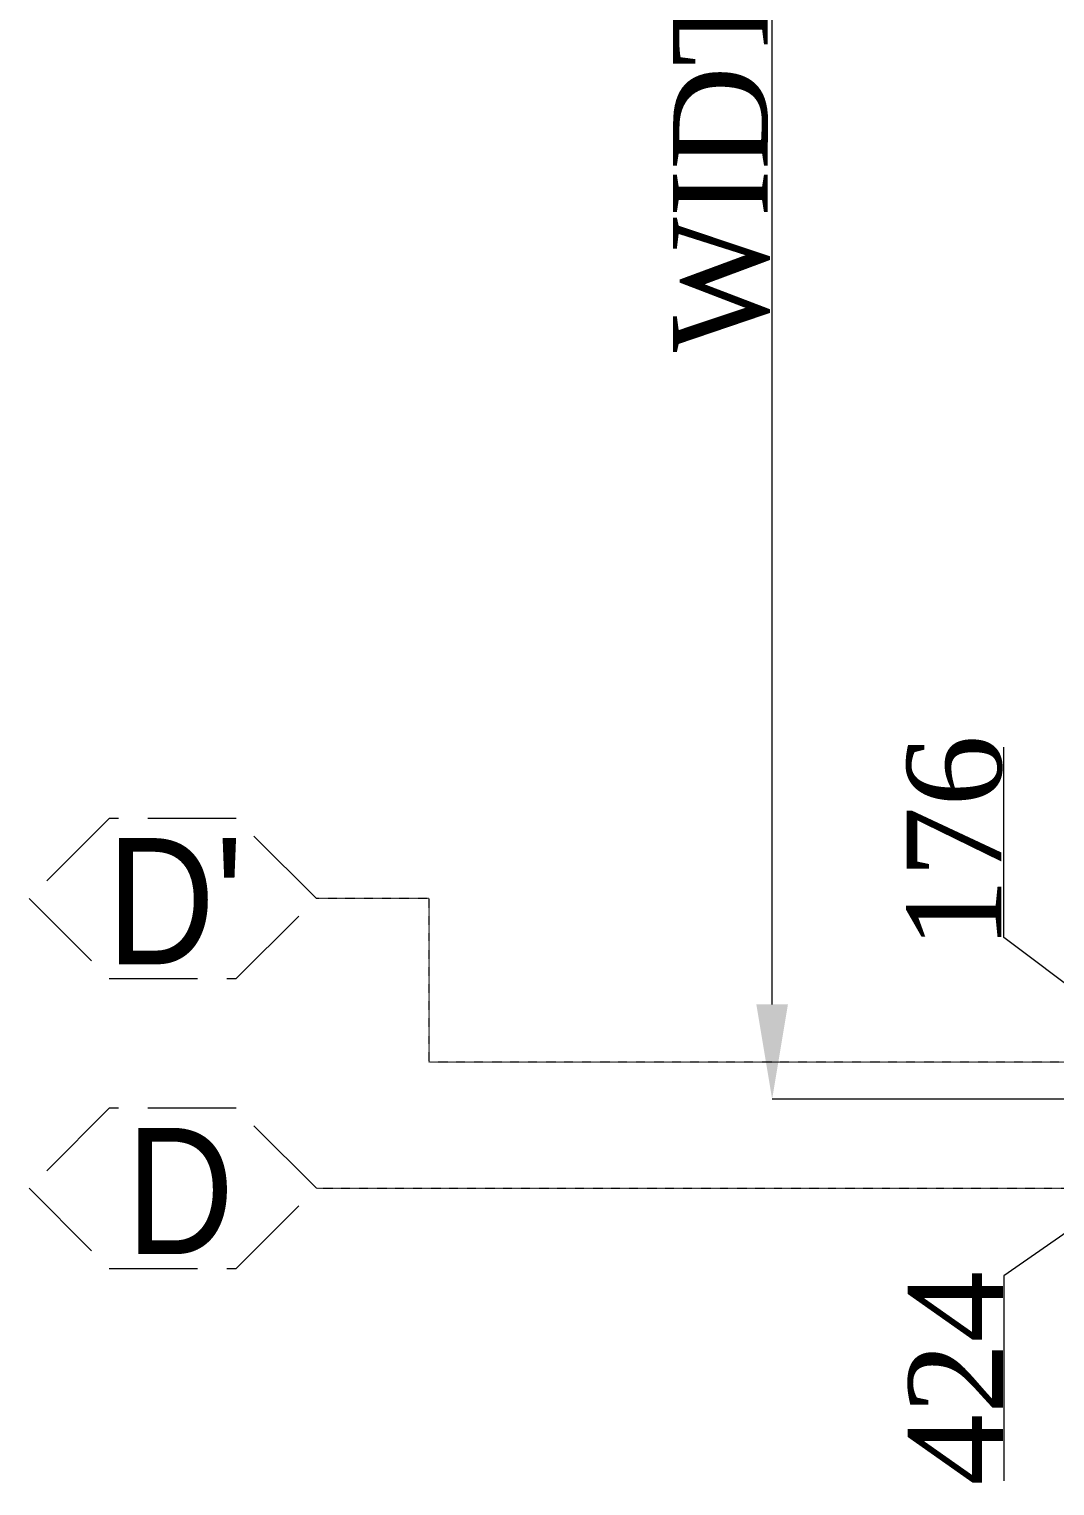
# Model space of a CAD drawing. Header units: millimetres. Extents: x 0 to 13151789, y -1482478 to 0.
# Drawn here: x 12757282 to 12762160, y -1320864 to -1313940 of the extents above; entities that cross this region are included whole.
import ezdxf

# ---------------------------------------------------------------- set-up
doc = ezdxf.new("R2010")
doc.units = ezdxf.units.MM
doc.header["$LTSCALE"] = 0.4
doc.header["$MEASUREMENT"] = 0
doc.header["$PDMODE"] = 66
doc.linetypes.add('CENTER', pattern=[2, 1.25, -0.25, 0.25, -0.25])
doc.linetypes.add('XKITLINE03', pattern=[6, 3, -1, 1, -1])
doc.layers.get('Defpoints').update_dxf_attribs({"lineweight": 0})
doc.layers.add('Grid', color=202, linetype='CENTER', lineweight=0)
doc.layers.add('Layer 1', color=7, linetype='Continuous', lineweight=0)
doc.styles.add('ARIAL_', font='arial.ttf')
doc.styles.add('style2', font='ARIALN.TTF')
doc.styles.add('TNROMAN', font='times.ttf')
doc.dimstyles.new('shahid', dxfattribs={"dimtxt": 37.0005, "dimasz": 20, "dimexe": 8, "dimexo": 10, "dimgap": 5, "dimtad": 3, "dimdec": 0, "dimrnd": 1, "dimzin": 0, "dimdsep": 46, "dimtxsty": 'style2', "dimcen": 0.09, "dimclrt": 1, "dimadec": 0, "dimazin": 0, "dimtfac": 1, "dimtdec": 0, "dimtix": 1, "dimtmove": 1, "dimatfit": 3, "dimfxl": 1, "dimtolj": 1, "dimtzin": 0, "dimlwd": 5, "dimlwe": 5, "dimarcsym": 0})

# ---------------------------------------------------------------- blocks, each defined once
blk = doc.blocks.new('*D106')
at = {"layer": 'Defpoints', "color": 0, "linetype": 'ByBlock', "lineweight": 0, "ltscale": 0.0025, "transparency": 16777216}
for p in [(12760815.8, -1301128), (12765502.3, -1301128), (12765502.3, -1319026)]:
    blk.add_point(p, dxfattribs=at)
at = {"layer": 'Layer 1', "color": 8, "linetype": 'ByBlock', "lineweight": 5, "ltscale": 0.0025, "transparency": 16777216}
for p, q in [((12765502.3, -1301128), (12760815.8, -1301128)), ((12760815.8, -1318576), (12760815.8, -1301578)), ((12765502.3, -1319026), (12760815.8, -1319026))]:
    blk.add_line(p, q, dxfattribs=at)
at = {"layer": 'Layer 1', "color": 8, "linetype": 'ByBlock', "lineweight": 0, "ltscale": 0.0025, "transparency": 16777216}
for points in [[(12760740.8, -1301578), (12760890.8, -1301578), (12760815.8, -1301128)], [(12760740.8, -1318576), (12760890.8, -1318576), (12760815.8, -1319026)]]:
    blk.add_solid(points, dxfattribs=at)
at = {"layer": 'Layer 1', "color": 2, "linetype": 'ByBlock', "lineweight": 0, "ltscale": 0.0025, "transparency": 16777216, "insert": (12760575.1, -1310077), "char_height": 450, "attachment_point": 5, "rotation": 90, "style": 'TNROMAN'}
blk.add_mtext('\\A1;WIDTH : 17898 O/O OF STEEL LINE ', dxfattribs=at)
blk = doc.blocks.new('*D115')
at = {"layer": 'Defpoints', "color": 0, "lineweight": 0, "transparency": 16777216}
for p in [(12762820.6, -1318850), (12765188.3, -1318850), (12765188.3, -1319026)]:
    blk.add_point(p, dxfattribs=at)
at = {"layer": 'Layer 1', "color": 8, "lineweight": 5, "transparency": 16777216}
for p, q in [((12761918.3, -1318257), (12761918.3, -1317353.8)), ((12762820.6, -1318938), (12761918.3, -1318257)), ((12765188.3, -1318850), (12762820.6, -1318850)), ((12762820.6, -1319026), (12762820.6, -1318850)), ((12762820.6, -1319026), (12762820.6, -1318850)), ((12765188.3, -1319026), (12762820.6, -1319026))]:
    blk.add_line(p, q, dxfattribs=at)
at = {"layer": 'Layer 1', "color": 2, "lineweight": 0, "transparency": 16777216, "insert": (12761683.8, -1317805.4), "char_height": 450, "attachment_point": 5, "rotation": 90, "style": 'TNROMAN'}
blk.add_mtext('\\A1;176', dxfattribs=at)
blk = doc.blocks.new('*D116')
at = {"layer": 'Defpoints', "color": 0, "lineweight": 0, "transparency": 16777216}
for p in [(12765188.3, -1319026), (12762820.6, -1319450), (12764578.3, -1319450)]:
    blk.add_point(p, dxfattribs=at)
at = {"layer": 'Layer 1', "color": 8, "lineweight": 5, "transparency": 16777216}
for p, q in [((12765188.3, -1319026), (12762820.6, -1319026)), ((12762820.6, -1319026), (12762820.6, -1319450)), ((12762820.6, -1319026), (12762820.6, -1319450)), ((12762820.6, -1319238), (12761918.3, -1319866.5)), ((12764578.3, -1319450), (12762820.6, -1319450)), ((12761918.3, -1319866.5), (12761918.3, -1320839.8))]:
    blk.add_line(p, q, dxfattribs=at)
at = {"layer": 'Layer 1', "color": 2, "lineweight": 0, "transparency": 16777216, "insert": (12761688.3, -1320353.1), "char_height": 450, "attachment_point": 5, "rotation": 90, "style": 'TNROMAN'}
blk.add_mtext('\\A1;424', dxfattribs=at)

msp = doc.modelspace()

# ---------------------------------------------------------------- linework, layer by layer
at = {"layer": 'Grid', "linetype": 'XKITLINE03', "lineweight": 0}
msp.add_line((12758648.3, -1319450), (12803597.3, -1319450), dxfattribs=at)
at = {"layer": 'Grid', "linetype": 'XKITLINE03', "lineweight": 0, "ltscale": 350}
for points in [[(12757663.2, -1318453.3), (12758267.5, -1318453.3), (12758648.3, -1318072.5), (12758267.5, -1317691.7), (12757663.2, -1317691.7), (12757282.3, -1318072.5)], [(12757663.2, -1319830.8), (12758267.5, -1319830.8), (12758648.3, -1319450), (12758267.5, -1319069.2), (12757663.2, -1319069.2), (12757282.3, -1319450)]]:
    msp.add_lwpolyline(points, close=True, dxfattribs=at)
at = {"layer": 'Grid', "linetype": 'XKITLINE03', "lineweight": 0}
msp.add_lwpolyline([(12812589.2, -1318850), (12759185.3, -1318850), (12759185.3, -1318072.5), (12758648.3, -1318072.5)], dxfattribs=at)

# ---------------------------------------------------------------- texts
at = {"layer": 'Grid', "color": 2, "lineweight": 0, "style": 'ARIAL_', "width": 0.85}
for s, p in [("D'", (12757651.9, -1318385)), ('D', (12757742.6, -1319762.5))]:
    msp.add_text(s, height=600, dxfattribs=at).set_placement(p)

# ---------------------------------------------------------------- dimensions: what is measured, and where the dimension line sits
at = {"layer": 'Layer 1', "linetype": 'ByBlock', "lineweight": 0, "ltscale": 0.0025}
dim = msp.add_linear_dim(base=(12760815.8, -1301128), p1=(12765502.3, -1319026), p2=(12765502.3, -1301128), angle=90, text='WIDTH : <> O/O OF STEEL LINE ', dimstyle='shahid', override={"dimtxt": 450, "dimasz": 450, "dimexe": 0, "dimexo": 0, "dimtxsty": 'TNROMAN', "dimclrd": 8, "dimclre": 8, "dimclrt": 2}, dxfattribs=at)
dim.commit()
dim.dimension.update_dxf_attribs({"geometry": '*D106', "text_midpoint": (12760575.1, -1310077)})
at = {"layer": 'Layer 1', "color": 0, "lineweight": 0}
for base, p2, picture, middle in [((12762820.6, -1318850), (12765188.3, -1318850), '*D115', (12761918.3, -1318252)), ((12762820.6, -1319450), (12764578.3, -1319450), '*D116', (12761918.3, -1319871.5))]:
    dim = msp.add_linear_dim(base=base, p1=(12765188.3, -1319026), p2=p2, angle=90, dimstyle='shahid', override={"dimtxt": 450, "dimasz": 450, "dimexe": 0, "dimexo": 0, "dimtxsty": 'TNROMAN', "dimclrd": 8, "dimclre": 8, "dimclrt": 2}, dxfattribs=at)
    dim.commit()
    dim.dimension.update_dxf_attribs({"geometry": picture, "text_midpoint": middle, "dimtype": 160})

doc.saveas('drawing.dxf')
